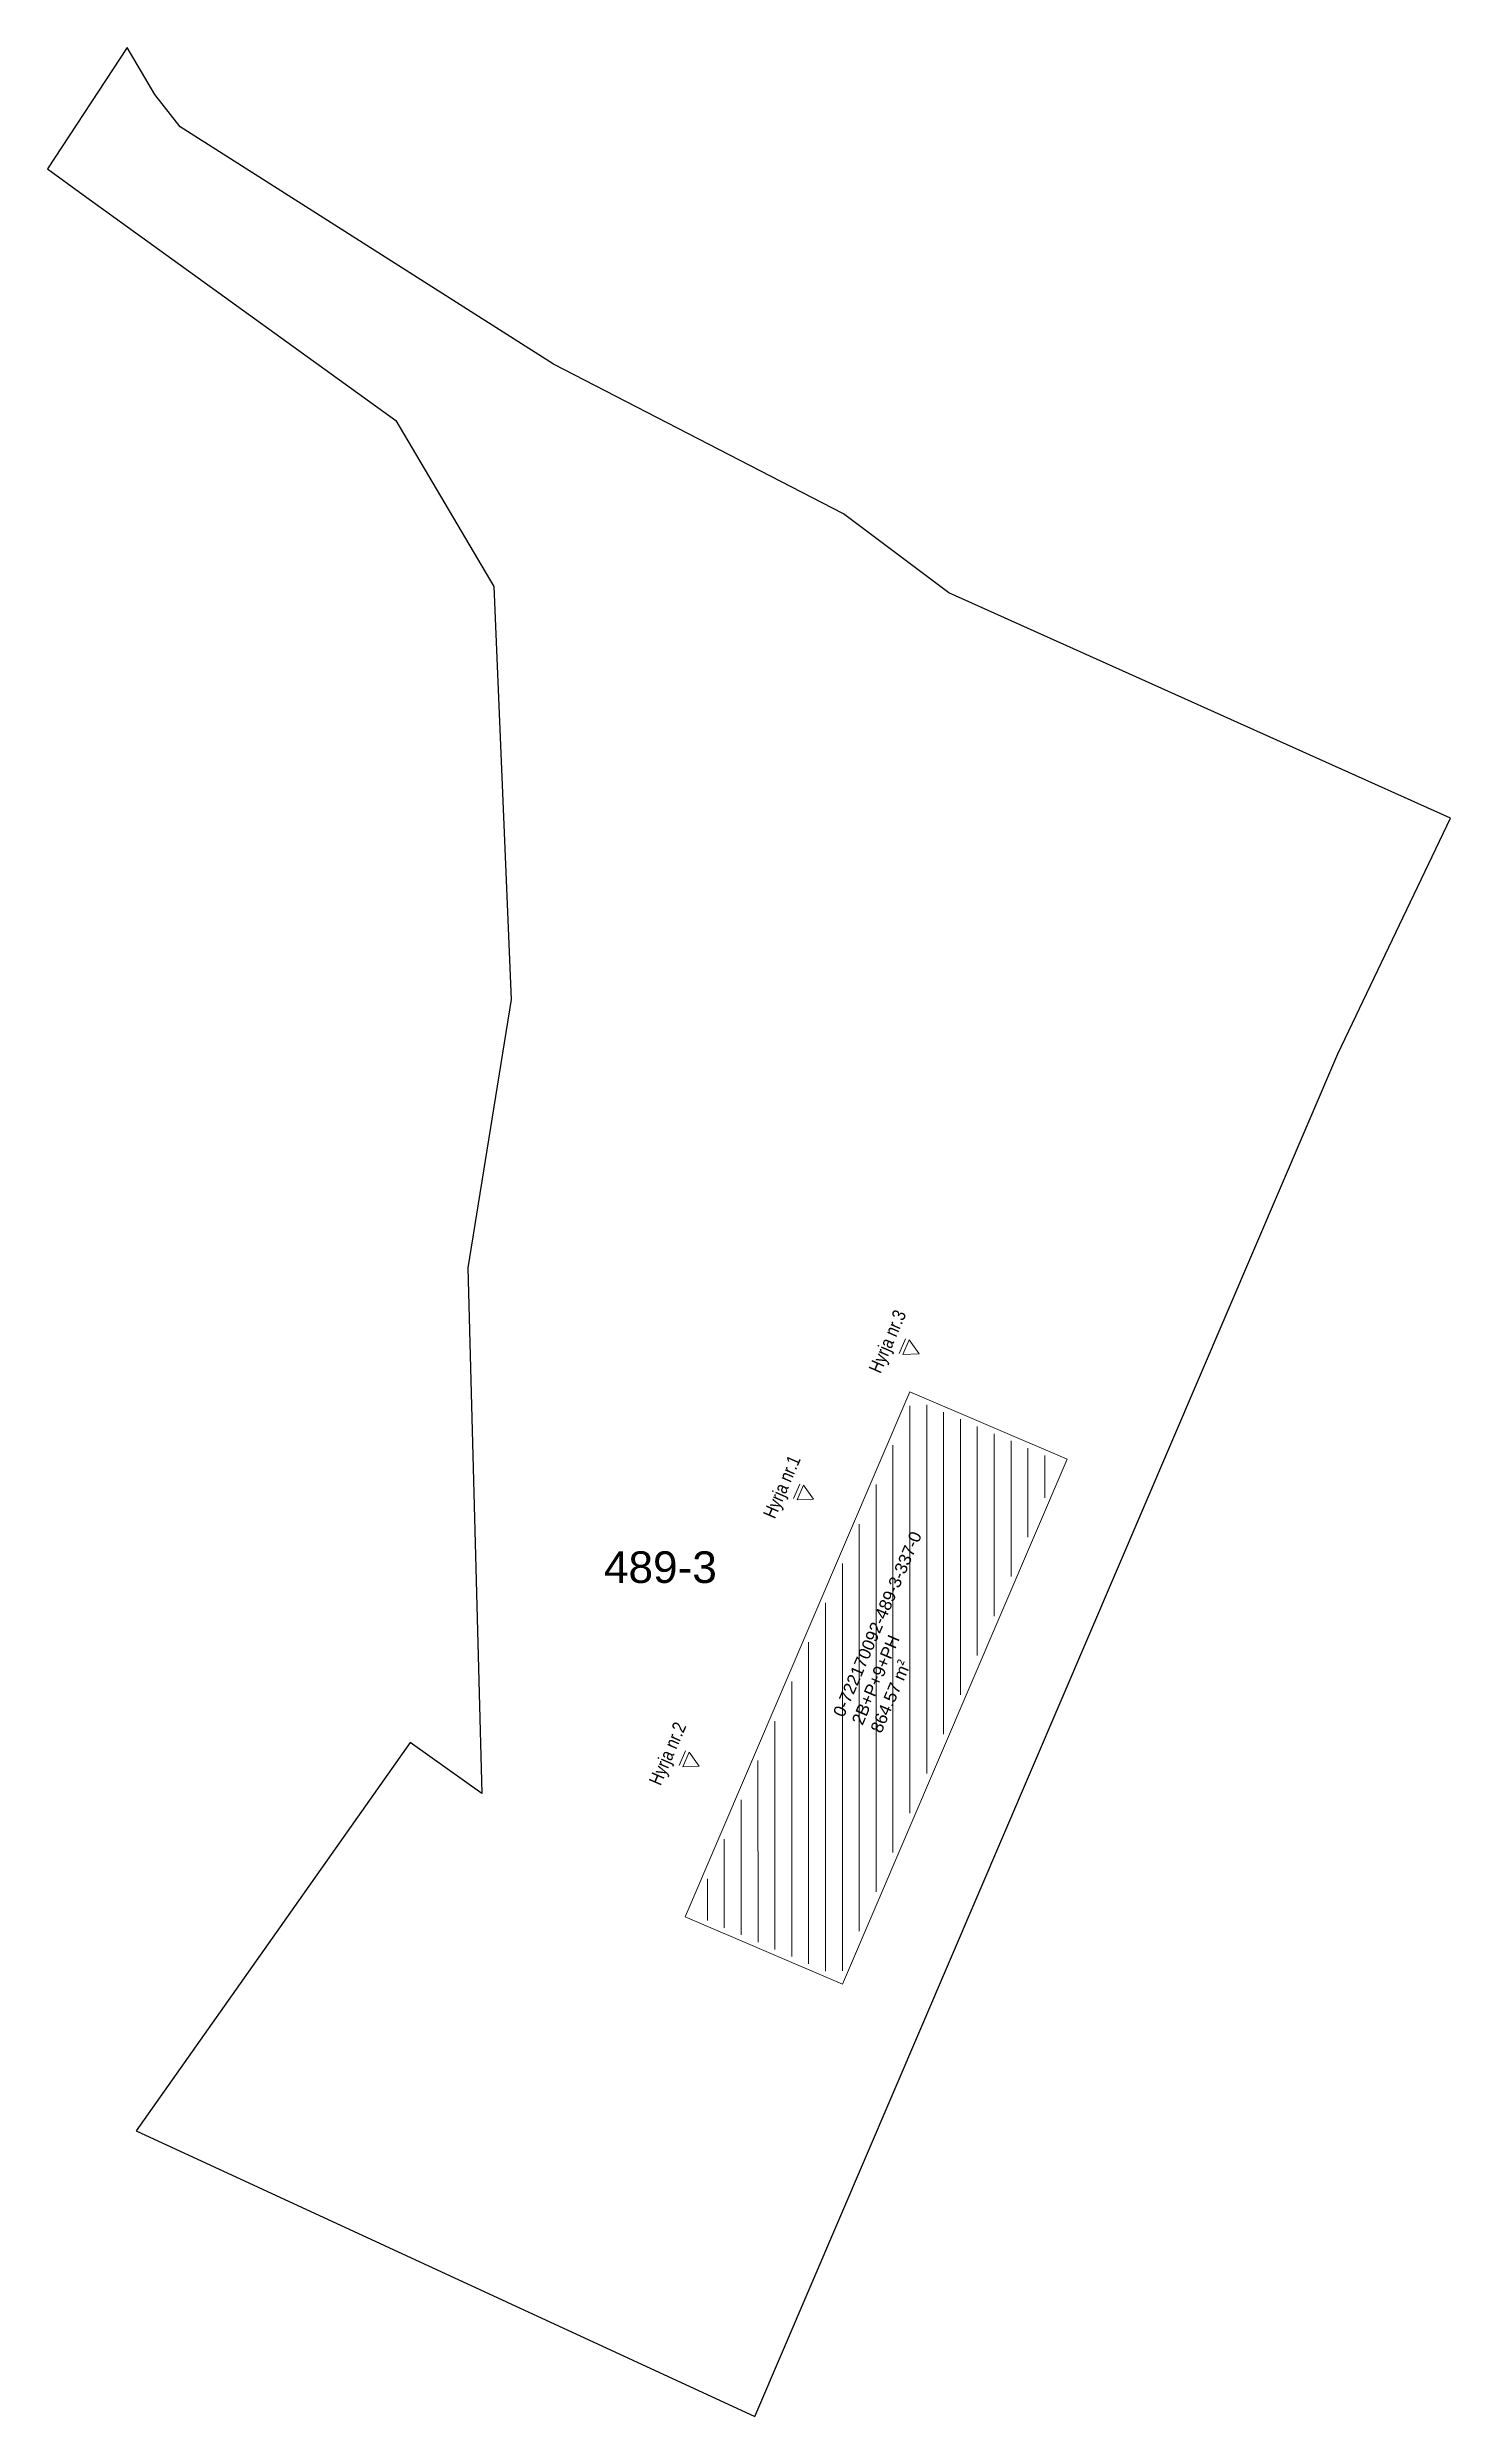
# Model space of a CAD drawing. Header units: metres. Extents: x 7511796 to 7511928, y 4693058 to 4693281.
import ezdxf
from ezdxf.enums import TextEntityAlignment as Align

# ---------------------------------------------------------------- set-up
doc = ezdxf.new("R2010")
doc.units = ezdxf.units.M
doc.layers.get('0').update_dxf_attribs({"lineweight": 0})
for name, color, linetype, lineweight in [('Dyert', 133, 'Continuous', 0), ('Etazha', 7, 'Continuous', 0), ('FERIZAJ_A10_PAR_PARCEL_TXT', 7, 'Continuous', 0), ('hyrjet', 54, 'Continuous', 0), ('Perdhesa', 1, 'Continuous', 0)]:
    doc.layers.add(name, color=color, linetype=linetype, lineweight=lineweight)
doc.styles.add('Dimensionet CM', font='swissc.ttf', dxfattribs={"height": 15})
doc.styles.get("Standard").update_dxf_attribs({"font": 'arial.ttf'})

# ---------------------------------------------------------------- blocks, each defined once
blk = doc.blocks.new('A$C61E41EA9')
for p, q in [((14.65, 28.67), (14.07, 27.3)), ((3.9, 3.56), (3.31, 2.18))]:
    blk.add_line(p, q).dxf.unprotected_set("ltscale", 0)
at = {"layer": 'Dyert', "color": 0}
for p, q in [((14.41, 27.17), (15, 28.55)), ((15.94, 27.24), (14.41, 27.17)), ((15, 28.55), (15.94, 27.24)), ((3.66, 2.06), (4.24, 3.44)), ((4.24, 3.44), (5.18, 2.13)), ((5.18, 2.13), (3.66, 2.06))]:
    blk.add_line(p, q, dxfattribs=at)
at = {"layer": 'Dyert', "color": 0, "style": 'Dimensionet CM'}
for s, p in [('Hyrja nr.1', (12.31, 25.32)), ('Hyrja nr.2', (1.55, 0.21))]:
    blk.add_text(s, height=1.249, rotation=66.623, dxfattribs=at).set_placement(p)
blk = doc.blocks.new('A$C5E074164')
blk.add_line((3.9, 3.56), (3.31, 2.18)).dxf.unprotected_set("ltscale", 0)
at = {"layer": 'Dyert', "color": 0}
for p, q in [((3.66, 2.06), (4.24, 3.44)), ((4.24, 3.44), (5.18, 2.13)), ((5.18, 2.13), (3.66, 2.06))]:
    blk.add_line(p, q, dxfattribs=at)
at = {"layer": 'Dyert', "color": 0, "style": 'Dimensionet CM'}
blk.add_text('Hyrja nr.3', height=1.249, rotation=66.623, dxfattribs=at).set_placement((1.55, 0.21))

msp = doc.modelspace()

# ---------------------------------------------------------------- hatches: boundary and pattern name
at = {"layer": 'Perdhesa'}
h = msp.add_hatch(dxfattribs=at)
h.set_pattern_fill('ANSI31', color=256, scale=0.5, angle=45)
h.set_pattern_definition([(90, (-114.3085, -81.022), (-1.5875, 3e-16), [])])
h.paths.add_polyline_path([(7511891.1, 4693148.05), (7511877.23, 4693153.98), (7511856.48, 4693105.5), (7511870.35, 4693099.57)])
h.paths.add_polyline_path([(7511874.76, 4693121.84), (7511882.36, 4693139.6), (7511876.6, 4693142.07), (7511869, 4693124.3)], flags=24)

# ---------------------------------------------------------------- linework, layer by layer
at = {"color": 0, "linetype": 'Continuous', "lineweight": 25}
msp.add_lwpolyline([(7511862.36, 4693058.2), (7511917.25, 4693186.46), (7511927.85, 4693208.63), (7511880.63, 4693229.85), (7511870.7, 4693237.29), (7511843.41, 4693251.37), (7511808.3, 4693273.71), (7511805.91, 4693276.74), (7511803.31, 4693281.18), (7511795.79, 4693269.75), (7511799.15, 4693267.32), (7511828.57, 4693246.06), (7511837.82, 4693230.43), (7511839.45, 4693191.56), (7511835.36, 4693166.31), (7511836.67, 4693116.84), (7511829.93, 4693121.64), (7511816.95, 4693103.24), (7511804.15, 4693085.11), (7511862.36, 4693058.2)], close=True, dxfattribs=at)
at = {"layer": 'Perdhesa', "elevation": 623.18, "flags": 128}
msp.add_lwpolyline([(7511891.76, 4693148.31), (7511876.96, 4693154.64), (7511855.82, 4693105.24), (7511870.61, 4693098.91)], close=True, dxfattribs=at)

# ---------------------------------------------------------------- block references
at = {"layer": 'hyrjet'}
for name, p in [('A$C5E074164', (7511872.64, 4693156.09)), ('A$C61E41EA9', (7511851.94, 4693117.3))]:
    msp.add_blockref(name, p, dxfattribs=at)

# ---------------------------------------------------------------- texts
at = {"layer": 'Etazha', "insert": (7511869.68, 4693124.4), "char_height": 1.1495, "width": 18.1936, "attachment_point": 1, "rotation": 66.8302}
msp.add_mtext('0-722170092-489-3-337-0\\P2B+P+9+PH\\P864.57 m{\\fGadugi|b0|i0|c0|p34;\\H0.95833x;²}', dxfattribs=at)
at = {"layer": 'FERIZAJ_A10_PAR_PARCEL_TXT', "color": 0}
msp.add_text('489-3', height=2.975, dxfattribs=at).set_placement((7511853.48, 4693138.15), align=Align.MIDDLE_CENTER)

doc.saveas('drawing.dxf')
